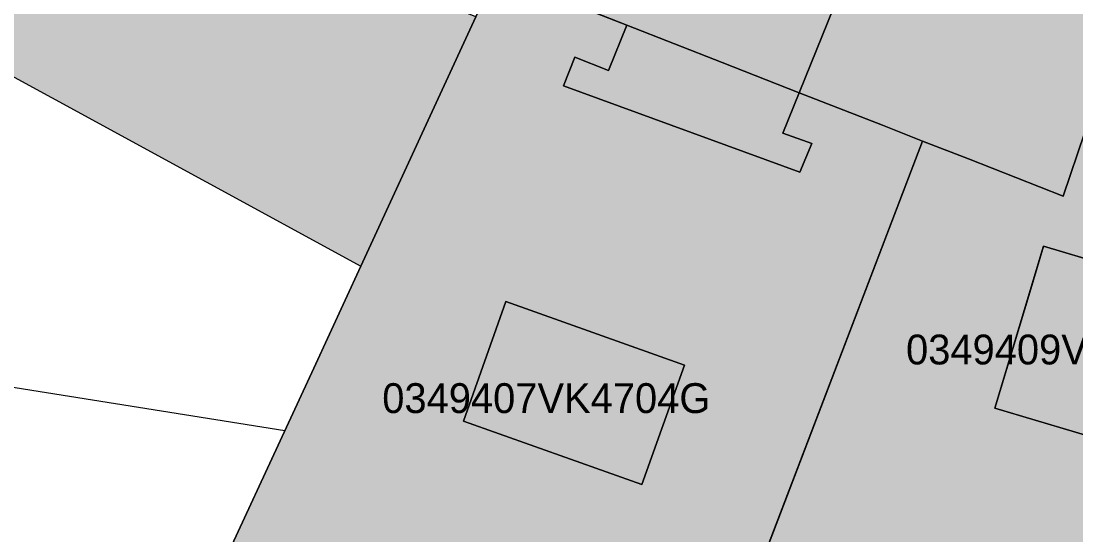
# Model space of a CAD drawing. Header units: metres. Extents: x -6 to 1255, y -2 to 532.
# Drawn here: x 577.96 to 613.34, y 263.57 to 280.79 of the extents above; entities that cross this region are included whole.
import ezdxf

# ---------------------------------------------------------------- set-up
doc = ezdxf.new("R2010")
doc.units = ezdxf.units.M
doc.header["$MEASUREMENT"] = 0
for name, color, linetype, lineweight, true_color in [('TPX_BUILDINGS', 7, 'CONTINUOUS', 0, 0x000000), ('TPX_BUILDINGS_HATCH', 7, 'CONTINUOUS', 0, 0xf0f0f0), ('TPX_BUILDINGS_SHADOWS_HATCH', 7, 'CONTINUOUS', 0, 0x000000), ('TPX_BUILDINGS_SHADOWS_OUTLINES', 7, 'CONTINUOUS', 0, 0x000000), ('TPX_CADASTRES', 7, 'CONTINUOUS', 0, 0x646464), ('TPX_CADASTRES_TEXT', 7, 'CONTINUOUS', 0, 0x000000)]:
    doc.layers.add(name, color=color, linetype=linetype, lineweight=lineweight, true_color=true_color)

msp = doc.modelspace()

# ---------------------------------------------------------------- hatches: boundary and pattern name
at = {"layer": 'TPX_BUILDINGS_HATCH'}
for points in [[(536.712, 275.889), (536.372, 275.399), (540.861, 272.449), (548.551, 267.389), (552.771, 264.609), (552.891, 264.789), (555.971, 264.169), (568.591, 283.889), (589.351, 272.578), (593.211, 280.928), (590.771, 281.938), (591.501, 283.248), (591.161, 283.368), (586.771, 284.968), (585.441, 282.198), (582.811, 283.468), (583.841, 286.038), (584.621, 287.658), (579.761, 289.898), (582.211, 294.778), (583.582, 297.508), (586.102, 302.528), (586.502, 303.208), (589.562, 308.448), (590.842, 310.638), (584.272, 314.859), (574.572, 297.689), (571.632, 299.739), (570.852, 300.279), (576.052, 308.169), (568.972, 312.939), (563.772, 305.209), (562.242, 306.269), (560.052, 303.049), (558.342, 300.539), (555.432, 302.599), (554.762, 301.629), (553.017, 299.137), (552.617, 298.567), (550.023, 294.863), (548.872, 293.219), (547.129, 290.735), (539.442, 279.779), (536.712, 275.889)], [(605.601, 282.208), (604.051, 278.388), (606.851, 277.298), (608.191, 276.768), (609.731, 276.168), (612.911, 274.918), (614.361, 279.208), (614.409, 279.349), (617.131, 287.398), (618.161, 290.448), (618.901, 292.638), (611.731, 297.238), (611.041, 295.558), (610.881, 295.168), (608.271, 288.768), (605.601, 282.208)]]:
    msp.add_hatch(color=256, dxfattribs=at).paths.add_polyline_path(points)
h = msp.add_hatch(color=256, dxfattribs=at)
h.paths.add_polyline_path([(594.141, 289.448), (591.951, 284.988), (594.611, 283.898), (593.881, 282.378), (598.271, 280.648), (601.471, 279.398), (604.051, 278.388), (605.601, 282.208), (608.271, 288.768), (610.881, 295.168), (611.041, 295.558), (611.731, 297.238), (601.261, 303.958), (600.451, 302.308), (600.131, 301.658), (599.621, 300.628), (596.001, 293.248), (594.141, 289.448)])
h.paths.add_polyline_path([(598.211, 286.208), (601.511, 293.698), (603.631, 292.358), (603.231, 291.448), (600.501, 285.188), (598.211, 286.208)], flags=16)
h = msp.add_hatch(color=256, dxfattribs=at)
h.paths.add_polyline_path([(600.721, 257.208), (600.001, 255.318), (610.751, 253.158), (615.671, 254.338), (616.531, 257.238), (616.64, 257.608), (617.281, 259.788), (619.191, 266.228), (619.441, 267.078), (620.111, 269.328), (621.541, 274.168), (622.361, 276.948), (624.351, 283.678), (624.831, 285.298), (625.711, 288.268), (618.901, 292.638), (618.161, 290.448), (617.131, 287.398), (614.409, 279.349), (614.361, 279.208), (612.911, 274.918), (609.731, 276.168), (608.191, 276.768), (603.191, 263.688), (602.19, 261.069), (601.861, 260.208), (600.721, 257.208)])
h.paths.add_polyline_path([(610.621, 267.818), (612.251, 273.248), (616.301, 272.038), (614.671, 266.608), (610.621, 267.818)], flags=16)
h.paths.add_polyline_path([(615.871, 278.918), (616.891, 281.798), (621.951, 280.268), (621.061, 277.368), (615.871, 278.918)], flags=16)
h = msp.add_hatch(color=256, dxfattribs=at)
h.paths.add_polyline_path([(583.831, 260.648), (582.951, 258.748), (600.001, 255.318), (600.721, 257.208), (601.861, 260.208), (602.19, 261.069), (603.191, 263.688), (608.191, 276.768), (606.851, 277.298), (604.051, 278.388), (603.511, 277.038), (604.481, 276.688), (604.071, 275.728), (596.151, 278.618), (596.531, 279.578), (597.661, 279.138), (598.271, 280.648), (593.881, 282.378), (593.211, 280.928), (589.351, 272.578), (587.771, 269.158), (583.831, 260.648)])
h.paths.add_polyline_path([(592.791, 267.378), (594.211, 271.388), (600.211, 269.258), (598.771, 265.258), (592.791, 267.378)], flags=16)
at = {"layer": 'TPX_BUILDINGS_SHADOWS_HATCH'}
for points in [[(596.531, 279.578), (596.151, 278.618), (604.071, 275.728), (604.481, 276.688), (603.511, 277.038), (604.051, 278.388), (601.471, 279.398), (598.271, 280.648), (597.661, 279.138), (596.531, 279.578)], [(611.823, 271.821), (610.621, 267.818), (614.671, 266.608), (616.301, 272.038), (612.251, 273.248), (611.823, 271.821)], [(594.211, 271.388), (592.791, 267.378), (598.771, 265.258), (600.211, 269.258), (594.211, 271.388)]]:
    msp.add_hatch(color=256, dxfattribs=at).paths.add_polyline_path(points)

# ---------------------------------------------------------------- linework, layer by layer
at = {"layer": 'TPX_BUILDINGS', "elevation": 0.042}
for points in [[(594.141, 289.448), (591.951, 284.988), (594.611, 283.898), (593.881, 282.378), (598.271, 280.648), (601.471, 279.398), (604.051, 278.388), (605.601, 282.208), (608.271, 288.768), (610.881, 295.168), (611.041, 295.558), (611.731, 297.238), (601.261, 303.958), (600.451, 302.308), (600.131, 301.658), (599.621, 300.628), (596.001, 293.248)], [(605.601, 282.208), (604.051, 278.388), (606.851, 277.298), (608.191, 276.768), (609.731, 276.168), (612.911, 274.918), (614.361, 279.208), (614.409, 279.349), (617.131, 287.398), (618.161, 290.448), (618.901, 292.638), (611.731, 297.238), (611.041, 295.558), (610.881, 295.168), (608.271, 288.768)], [(583.831, 260.648), (582.951, 258.748), (600.001, 255.318), (600.721, 257.208), (601.861, 260.208), (602.19, 261.069), (603.191, 263.688), (608.191, 276.768), (606.851, 277.298), (604.051, 278.388), (603.511, 277.038), (604.481, 276.688), (604.071, 275.728), (596.151, 278.618), (596.531, 279.578), (597.661, 279.138), (598.271, 280.648), (593.881, 282.378), (593.211, 280.928), (589.351, 272.578), (587.771, 269.158)], [(610.621, 267.818), (612.251, 273.248), (616.301, 272.038), (614.671, 266.608)], [(592.791, 267.378), (594.211, 271.388), (600.211, 269.258), (598.771, 265.258)]]:
    msp.add_lwpolyline(points, close=True, dxfattribs=at)
for points in [[(568.591, 283.889), (589.351, 272.578), (593.211, 280.928), (590.771, 281.938), (591.501, 283.248), (591.161, 283.368), (586.771, 284.968), (585.441, 282.198), (582.811, 283.468), (583.841, 286.038), (584.621, 287.658), (579.761, 289.898), (582.211, 294.778), (583.582, 297.508), (586.102, 302.528)], [(614.361, 279.208), (612.911, 274.918), (609.731, 276.168), (608.191, 276.768), (603.191, 263.688), (602.19, 261.069), (601.861, 260.208), (600.721, 257.208), (600.001, 255.318), (610.751, 253.158), (615.671, 254.338)]]:
    msp.add_lwpolyline(points, dxfattribs=at)
at = {"layer": 'TPX_BUILDINGS_SHADOWS_OUTLINES', "elevation": 0.039}
for points in [[(596.531, 279.578), (596.151, 278.618), (604.071, 275.728), (604.481, 276.688), (603.511, 277.038), (604.051, 278.388), (601.471, 279.398), (598.271, 280.648), (597.661, 279.138)], [(611.823, 271.821), (610.621, 267.818), (614.671, 266.608), (616.301, 272.038), (612.251, 273.248)], [(594.211, 271.388), (592.791, 267.378), (598.771, 265.258), (600.211, 269.258)]]:
    msp.add_lwpolyline(points, close=True, dxfattribs=at)
msp.add_lwpolyline([(615.671, 254.338), (610.751, 253.158), (600.001, 255.318), (582.951, 258.748), (583.831, 260.648), (586.797, 267.054), (563.302, 270.8)], dxfattribs=at)
at = {"layer": 'TPX_CADASTRES', "elevation": 0.024}
for points in [[(591.951, 284.989), (591.161, 283.369), (591.501, 283.249), (593.881, 282.379), (598.271, 280.649), (601.471, 279.399), (604.051, 278.389), (605.601, 282.209), (608.271, 288.769), (610.881, 295.169), (611.041, 295.559), (611.731, 297.239), (601.261, 303.959), (600.451, 302.309), (600.131, 301.659), (599.621, 300.629), (596.001, 293.249), (594.141, 289.449)], [(605.601, 282.209), (604.051, 278.389), (606.851, 277.299), (608.191, 276.769), (609.731, 276.169), (612.911, 274.918), (614.361, 279.208), (617.131, 287.398), (618.161, 290.448), (618.901, 292.638), (611.731, 297.239), (611.041, 295.559), (610.881, 295.169), (608.271, 288.769)], [(600.721, 257.209), (600.001, 255.319), (610.751, 253.158), (615.671, 254.338), (616.531, 257.238), (617.281, 259.788), (619.191, 266.228), (619.441, 267.078), (620.111, 269.328), (621.541, 274.168), (622.361, 276.948), (624.351, 283.678), (624.831, 285.298), (625.711, 288.268), (618.901, 292.638), (618.161, 290.448), (617.131, 287.398), (614.361, 279.208), (612.911, 274.918), (609.731, 276.169), (608.191, 276.769), (603.191, 263.689), (601.861, 260.209)], [(583.831, 260.649), (582.951, 258.749), (600.001, 255.319), (600.721, 257.209), (601.861, 260.209), (603.191, 263.689), (608.191, 276.769), (606.851, 277.299), (604.051, 278.389), (601.471, 279.399), (598.271, 280.649), (593.881, 282.379), (593.211, 280.929), (589.351, 272.579), (587.771, 269.159)]]:
    msp.add_lwpolyline(points, close=True, dxfattribs=at)
msp.add_lwpolyline([(555.971, 264.169), (582.951, 258.749), (583.831, 260.649), (587.771, 269.159), (589.351, 272.579), (593.211, 280.929), (593.881, 282.379), (591.501, 283.249), (591.161, 283.369), (586.771, 284.969), (583.841, 286.039), (584.621, 287.659), (579.761, 289.899), (582.211, 294.779), (583.582, 297.509), (586.102, 302.529)], dxfattribs=at)

# ---------------------------------------------------------------- texts
at = {"layer": 'TPX_CADASTRES_TEXT'}
for s, p in [('0349409VK4704G', (607.638, 269.282, 0.024)), ('0349407VK4704G', (590.07, 267.653, 0.024))]:
    msp.add_text(s, height=1, dxfattribs=at).set_placement(p)

doc.saveas('drawing.dxf')
